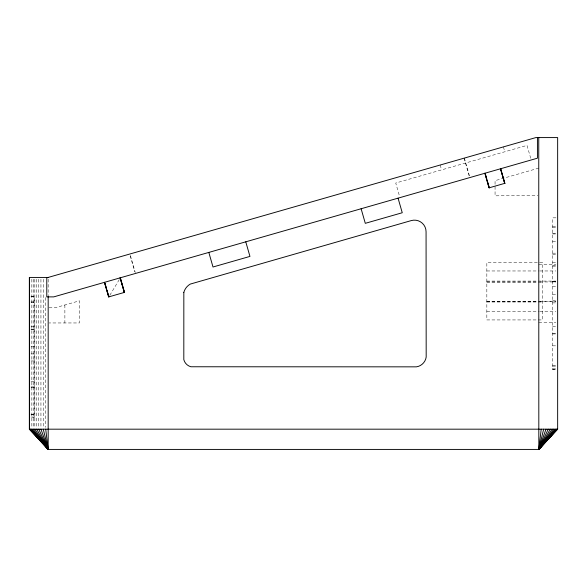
<?xml version="1.0" encoding="UTF-8"?>
<svg xmlns="http://www.w3.org/2000/svg" width="587" height="587" viewBox="0 0 587 587"><rect width="100%" height="100%" fill="white"/><g stroke="black" fill="none" stroke-linecap="round" stroke-linejoin="round"><path stroke-width="0.44" stroke-dasharray="2.94 2.2" d="M109.806 295.334L119.44 279.309M538.822 168.109L495.061 180.664L495.061 195.838L537.912 195.324M555.962 217.836L552.594 217.836L552.594 369.531L555.962 369.531M552.594 226.736L555.962 226.736M552.594 227.279L555.962 227.279M552.594 233.399L555.962 233.399M552.594 233.949L555.962 233.949M552.594 241.543L555.962 241.543M552.594 253.173L555.962 253.173M552.594 254.347L555.962 254.347M552.594 262.382L555.962 262.382M538.822 264.737L555.86 264.737M552.594 265.588L555.962 265.588M552.594 266.138L555.962 266.138M486.836 270.967L538.822 270.967M539.732 270.967L555.867 270.967M486.836 281.078L555.867 281.078M552.594 281.276L555.962 281.276M552.594 281.87L555.962 281.87M486.836 281.951L537.912 281.951M539.732 281.951L555.867 281.951M486.836 282.127L542.476 282.127M552.594 286.258L555.962 286.258M552.594 294.571L555.962 294.571M31.038 296.237L34.406 296.237L34.406 417.504L31.038 417.504M31.038 296.699L34.406 296.699M552.594 300.573L555.962 300.573M486.836 301.278L555.867 301.278M486.836 301.425L537.912 301.425M539.732 301.425L555.867 301.425M31.038 301.909L34.406 301.909M486.836 301.997L542.476 301.997M31.038 302.371L34.406 302.371M552.594 302.885L555.962 302.885M49.051 307.786L55.149 307.786L79.458 300.808L79.458 322.96L49.059 322.96M486.836 311.433L538.822 311.433M539.732 311.433L555.867 311.433M538.822 322.395L555.86 322.395M31.038 326.541L34.406 326.541M552.594 326.761L555.962 326.761M31.038 329.27L34.406 329.27M31.038 329.733L34.406 329.733M552.594 333.387L555.962 333.387M552.594 333.93L555.962 333.93M552.594 345.831L555.962 345.831M31.038 346.836L34.406 346.836M31.038 353.902L34.406 353.902M31.038 360.968L34.406 360.968M552.594 365.576L555.962 365.576M552.594 366.119L555.962 366.119M552.594 368.849L555.962 368.849M552.594 369.392L555.962 369.392M31.038 381.264L34.406 381.264M31.038 386.899L34.406 386.899M31.038 387.361L34.406 387.361M31.038 414.261L34.406 414.261M31.038 414.723L34.406 414.723M31.038 417.041L34.406 417.041M530.707 158.263L527.016 145.393L395.733 183.034L399.674 196.762M503.404 146.897L504.798 151.762M464.346 158.101L469.439 175.858M464.082 158.174L469.174 175.931M440.191 165.028L441.585 169.885M130.446 255.675L135.296 272.588M130.182 255.749L134.79 271.818M64.878 304.991L64.878 322.96M48.178 279.221L48.178 295.716M45.698 297.543L45.698 427.351M43.269 279.265L43.269 427.351M40.936 279.265L40.936 427.351M38.72 279.265L38.72 427.351M36.68 279.265L36.68 427.351M34.831 279.265L34.831 427.351M33.217 279.265L33.217 427.351M31.852 279.265L31.852 427.351M542.476 262.462L486.836 262.47L486.836 319.93L542.476 319.93L542.476 262.462"/><path stroke-width="0.88" d="M48.178 277.431L29.35 277.431L29.35 429.178L48.178 449.415L538.822 449.415L541.221 429.178M537.428 137.585L537.428 158.189L53.755 296.883L46.784 296.883L46.784 277.834L535.872 137.585L557.65 137.585L557.65 429.178L538.822 449.415L543.643 429.178M557.496 429.178L538.822 449.415L545.983 429.178M538.756 137.585L538.822 449.415L548.199 429.178M553.402 433.228L538.822 449.415L539.622 447.793M557.004 429.178L538.822 449.415L550.261 429.178M541.155 446.714L538.822 449.415L539.739 447.852M556.212 429.178L538.822 449.415L552.118 429.178M540.524 447.316L538.822 449.415L539.835 447.91M555.119 429.178L538.822 449.415L553.746 429.178M538.822 449.415L540.451 447.243M542.792 444.528L543.929 443.134M542.902 444.689L545.235 441.989M504.945 183.291L489.022 187.862L484.84 173.275M29.35 429.178L557.65 429.178M48.178 296.633L48.178 449.415L29.511 429.178L29.511 277.431M29.988 429.178L48.178 449.415L45.705 429.178M30.773 429.178L48.178 449.415L43.277 429.178M31.859 429.178L48.178 449.415L40.943 429.178M33.217 429.178L48.178 449.415L38.727 429.178M34.838 429.178L48.178 449.415L36.688 429.178M47.298 447.852L48.178 449.415M500.667 168.733L504.849 183.32M500.579 168.755L504.761 183.342M500.491 168.785L504.673 183.371M485.354 174.053L486.828 179.204M487.32 180.921L489.287 187.781M485.016 173.224L489.198 187.811M398.067 198.157L402.249 212.743L365.297 223.331L361.115 208.745M245.77 241.822L249.952 256.409L213 267.004L208.818 252.417M120.357 277.783L124.539 292.37L108.617 296.934L104.435 282.347M120.181 277.834L124.363 292.421M120.093 277.864L124.275 292.451M104.948 283.132L106.43 288.276M106.922 289.993L108.889 296.861M104.523 282.325L108.8 296.883M183.834 292.473L183.812 359.648A9.994 9.994 0 0 0 190.914 366.765L416.359 366.846C421.349 366.215 425.553 362.01 426.184 357.021L426.067 231.748A11.608 11.608 0 0 0 411.26 220.587L190.276 284.086A13.868 13.868 0 0 0 183.995 291.827L183.834 292.473"/></g></svg>
